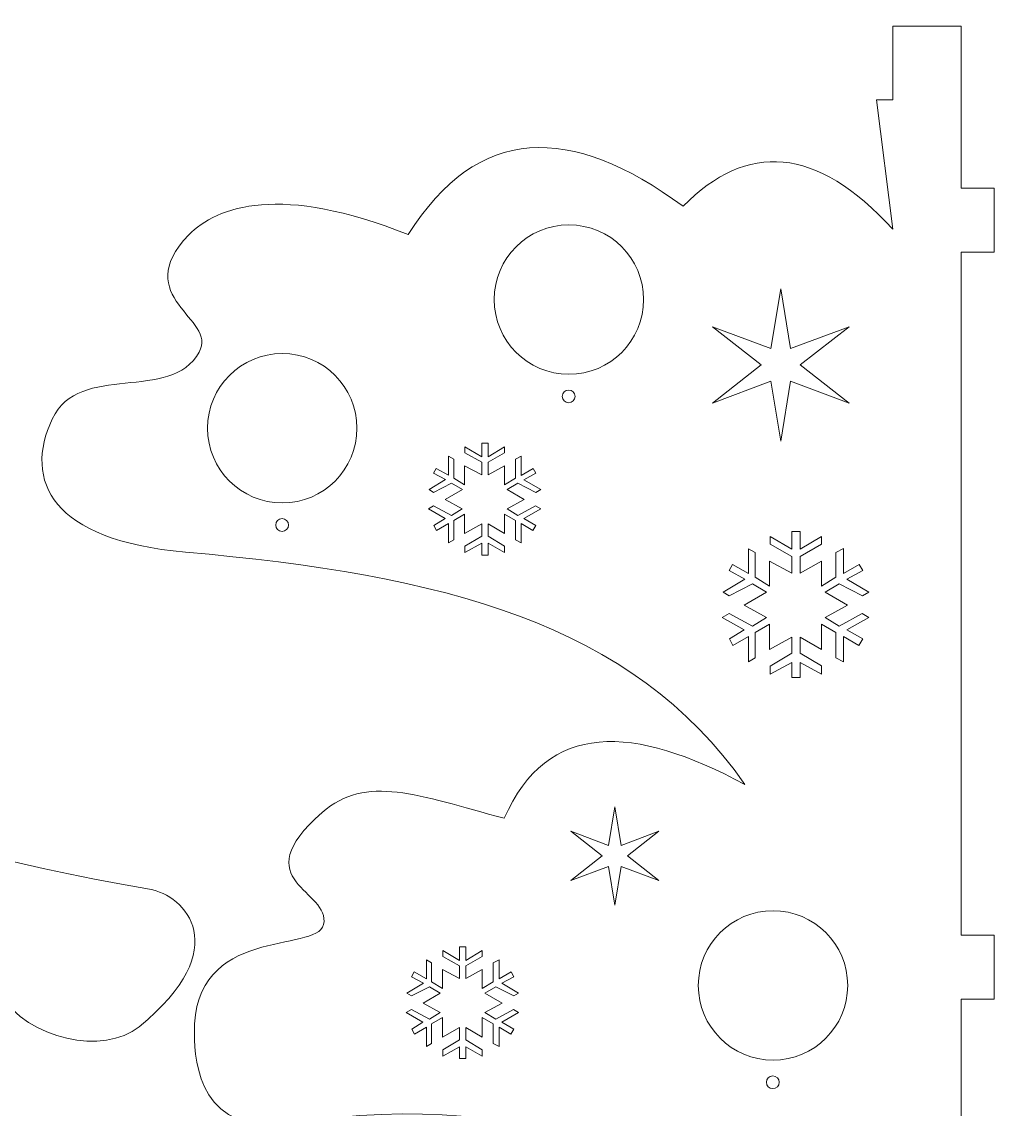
# Model space of a CAD drawing. Header units: centimetres. Extents: x -35.5 to 35.5, y -33.3 to 33.3.
# Drawn here: x 0.68 to 18.32, y 13.59 to 33.31 of the extents above; entities that cross this region are included whole.
import ezdxf

# ---------------------------------------------------------------- set-up
doc = ezdxf.new("R2010")
doc.units = ezdxf.units.CM
doc.header["$MEASUREMENT"] = 0
doc.layers.add('layer 1', color=7, linetype='Continuous')

msp = doc.modelspace()

# ---------------------------------------------------------------- linework, layer by layer
at = {"layer": 'layer 1', "lineweight": 9}
for points, knots in [([(-8.69996, 33.31105), (-9.57356, 33.23839), (-9.96072, 31.7148), (-12.21695, 30.66062), (-12.21695, 30.66062), (-13.72452, 29.95626), (-12.08477, 29.63667), (-11.72849, 29.60692), (-11.72849, 29.60692), (-11.51468, 29.13203), (-13.69064, 28.39256), (-14.57783, 27.45679), (-14.57783, 27.45679), (-15.3133, 26.68103), (-13.2985, 26.4383), (-11.37855, 27.23489), (-11.37855, 27.23489), (-12.06178, 26.28279), (-13.6937, 25.3876), (-16.85781, 24.34451), (-16.85781, 24.34451), (-17.7408, 24.05342), (-17.64141, 23.4406), (-17.26465, 23.10604), (-17.26465, 23.10604), (-16.64942, 22.55975), (-15.63923, 23.19879), (-15.51834, 23.06344), (-15.51834, 23.06344), (-15.36679, 22.89377), (-16.26437, 22.00707), (-15.51834, 21.62882), (-15.51834, 21.62882), (-14.97629, 21.35398), (-14.39222, 21.66757), (-13.86027, 22.13812), (-13.86027, 22.13812), (-13.78771, 21.6329), (-13.57903, 21.33942), (-13.26817, 21.20495), (-13.26817, 21.20495), (-12.86534, 21.03068), (-12.29083, 21.12337), (-11.61854, 21.3682), (-11.61854, 21.3682), (-12.05392, 19.90109), (-14.9346, 18.52488), (-20.39752, 17.57824), (-20.39752, 17.57824), (-21.03886, 17.4671), (-21.96695, 16.51546), (-20.2111, 15.08079), (-20.2111, 15.08079), (-19.57587, 14.56177), (-18.18689, 14.84742), (-17.69425, 15.67707), (-17.69425, 15.67707), (-17.24301, 13.62761), (-14.68004, 13.02159), (-12.64697, 14.35763), (-12.64697, 14.35763), (-13.99976, 11.91087), (-16.53834, 10.3979), (-21.15041, 11.09197), (-21.15041, 11.09197), (-22.79702, 11.33977), (-22.89712, 10.00709), (-22.9055, 9.46937), (-22.9055, 9.46937), (-22.93641, 7.48972), (-20.68618, 8.01312), (-20.56264, 7.48916), (-20.56264, 7.48916), (-20.41535, 6.86454), (-22.02846, 6.7159), (-20.58888, 5.45652), (-20.58888, 5.45652), (-19.78914, 4.75688), (-18.85519, 5.14032), (-17.28526, 5.56123), (-17.28526, 5.56123), (-16.50813, 3.77522), (-14.92701, 3.86512), (-12.92067, 4.94715), (-12.92067, 4.94715), (-14.96243, 2.01689), (-18.40334, 1.14219), (-23.06791, 0.73301), (-23.06791, 0.73301), (-25.49288, 0.5203), (-26.00866, -0.56034), (-25.48154, -1.68145), (-25.48154, -1.68145), (-24.98863, -2.72975), (-23.33723, -1.96245), (-22.81707, -2.89521), (-22.81707, -2.89521), (-22.47776, -3.50367), (-24.09401, -3.89054), (-23.00601, -5.02016), (-23.00601, -5.02016), (-22.49845, -5.54715), (-21.3276, -5.95057), (-19.02639, -5.02531), (-19.02639, -5.02531), (-17.77078, -7.03432), (-16.07257, -7.03833), (-14.04312, -5.5423), (-14.04312, -5.5423), (-12.88653, -6.70755), (-11.62595, -6.64552), (-10.24177, -5.12508), (-10.24177, -5.12508), (-10.24177, -5.12508), (-10.53621, -7.46833), (-10.53621, -7.46833), (-10.53621, -7.46833), (-10.53621, -7.46833), (-10.24177, -7.46833), (-10.24177, -7.46833), (-10.24177, -7.46833), (-10.24177, -7.46833), (-10.24177, -8.80556), (-10.24177, -8.80556), (-10.24177, -8.80556), (-10.24177, -8.80556), (-8.69996, -8.80556), (-8.69996, -8.80556), (-8.69996, -8.80556), (-8.69996, -8.80556), (-7.15815, -8.80556), (-7.15815, -8.80556), (-7.15815, -8.80556), (-7.15815, -8.80556), (-7.15815, -7.46833), (-7.15815, -7.46833), (-7.15815, -7.46833), (-7.15815, -7.46833), (-6.86371, -7.46833), (-6.86371, -7.46833), (-6.86371, -7.46833), (-6.86371, -7.46833), (-7.15815, -5.12508), (-7.15815, -5.12508), (-7.15815, -5.12508), (-5.77397, -6.64552), (-4.51339, -6.70755), (-3.35681, -5.5423), (-3.35681, -5.5423), (-1.32735, -7.03833), (0.37086, -7.03432), (1.62646, -5.02531), (1.62646, -5.02531), (3.92768, -5.95057), (5.09853, -5.54715), (5.60609, -5.02016), (5.60609, -5.02016), (6.69408, -3.89054), (5.07784, -3.50367), (5.41715, -2.89521), (5.41715, -2.89521), (5.93731, -1.96245), (7.5887, -2.72975), (8.08161, -1.68145), (8.08161, -1.68145), (8.60874, -0.56034), (8.09295, 0.5203), (5.66799, 0.73301), (5.66799, 0.73301), (1.00341, 1.14219), (-2.43749, 2.01689), (-4.47925, 4.94715), (-4.47925, 4.94715), (-2.47291, 3.86512), (-0.89179, 3.77522), (-0.11466, 5.56123), (-0.11466, 5.56123), (1.45527, 5.14032), (2.38922, 4.75688), (3.18896, 5.45652), (3.18896, 5.45652), (4.62854, 6.7159), (3.01543, 6.86454), (3.16272, 7.48916), (3.16272, 7.48916), (3.28626, 8.01312), (5.53649, 7.48972), (5.50558, 9.46937), (5.50558, 9.46937), (5.4972, 10.00709), (5.3971, 11.33977), (3.75048, 11.09197), (3.75048, 11.09197), (-0.86158, 10.3979), (-3.40016, 11.91087), (-4.75295, 14.35763), (-4.75295, 14.35763), (-2.71988, 13.02159), (-0.15691, 13.62761), (0.29433, 15.67707), (0.29433, 15.67707), (0.78697, 14.84742), (2.17595, 14.56177), (2.81117, 15.08079), (2.81117, 15.08079), (4.56703, 16.51546), (3.63894, 17.4671), (2.9976, 17.57824), (2.9976, 17.57824), (-2.46532, 18.52488), (-5.346, 19.90109), (-5.78139, 21.3682), (-5.78139, 21.3682), (-5.1091, 21.12337), (-4.53459, 21.03068), (-4.13175, 21.20495), (-4.13175, 21.20495), (-3.8209, 21.33942), (-3.61221, 21.6329), (-3.53965, 22.13812), (-3.53965, 22.13812), (-3.0077, 21.66757), (-2.42363, 21.35398), (-1.88158, 21.62882), (-1.88158, 21.62882), (-1.13555, 22.00707), (-2.03313, 22.89377), (-1.88158, 23.06344), (-1.88158, 23.06344), (-1.76069, 23.19879), (-0.7505, 22.55975), (-0.13527, 23.10604), (-0.13527, 23.10604), (0.24149, 23.4406), (0.34088, 24.05342), (-0.54211, 24.34451), (-0.54211, 24.34451), (-3.70622, 25.3876), (-5.33814, 26.28279), (-6.02137, 27.23489), (-6.02137, 27.23489), (-4.10143, 26.4383), (-2.08663, 26.68103), (-2.82209, 27.45679), (-2.82209, 27.45679), (-3.70928, 28.39256), (-5.88525, 29.13203), (-5.67143, 29.60692), (-5.67143, 29.60692), (-5.31515, 29.63667), (-3.67541, 29.95626), (-5.18297, 30.66062), (-5.18297, 30.66062), (-7.43921, 31.7148), (-7.82636, 33.23839), (-8.69996, 33.31105)], [0, 0, 0, 0, 0.01538462, 0.01538462, 0.01538462, 0.01538462, 0.03076923, 0.03076923, 0.03076923, 0.03076923, 0.04615385, 0.04615385, 0.04615385, 0.04615385, 0.06153846, 0.06153846, 0.06153846, 0.06153846, 0.07692308, 0.07692308, 0.07692308, 0.07692308, 0.09230769, 0.09230769, 0.09230769, 0.09230769, 0.10769231, 0.10769231, 0.10769231, 0.10769231, 0.12307692, 0.12307692, 0.12307692, 0.12307692, 0.13846154, 0.13846154, 0.13846154, 0.13846154, 0.15384615, 0.15384615, 0.15384615, 0.15384615, 0.16923077, 0.16923077, 0.16923077, 0.16923077, 0.18461538, 0.18461538, 0.18461538, 0.18461538, 0.2, 0.2, 0.2, 0.2, 0.21538462, 0.21538462, 0.21538462, 0.21538462, 0.23076923, 0.23076923, 0.23076923, 0.23076923, 0.24615385, 0.24615385, 0.24615385, 0.24615385, 0.26153846, 0.26153846, 0.26153846, 0.26153846, 0.27692308, 0.27692308, 0.27692308, 0.27692308, 0.29230769, 0.29230769, 0.29230769, 0.29230769, 0.30769231, 0.30769231, 0.30769231, 0.30769231, 0.32307692, 0.32307692, 0.32307692, 0.32307692, 0.33846154, 0.33846154, 0.33846154, 0.33846154, 0.35384615, 0.35384615, 0.35384615, 0.35384615, 0.36923077, 0.36923077, 0.36923077, 0.36923077, 0.38461538, 0.38461538, 0.38461538, 0.38461538, 0.4, 0.4, 0.4, 0.4, 0.41538462, 0.41538462, 0.41538462, 0.41538462, 0.43076923, 0.43076923, 0.43076923, 0.43076923, 0.44615385, 0.44615385, 0.44615385, 0.44615385, 0.46153846, 0.46153846, 0.46153846, 0.46153846, 0.47692308, 0.47692308, 0.47692308, 0.47692308, 0.49230769, 0.49230769, 0.49230769, 0.49230769, 0.50769231, 0.50769231, 0.50769231, 0.50769231, 0.52307692, 0.52307692, 0.52307692, 0.52307692, 0.53846154, 0.53846154, 0.53846154, 0.53846154, 0.55384615, 0.55384615, 0.55384615, 0.55384615, 0.56923077, 0.56923077, 0.56923077, 0.56923077, 0.58461538, 0.58461538, 0.58461538, 0.58461538, 0.6, 0.6, 0.6, 0.6, 0.61538462, 0.61538462, 0.61538462, 0.61538462, 0.63076923, 0.63076923, 0.63076923, 0.63076923, 0.64615385, 0.64615385, 0.64615385, 0.64615385, 0.66153846, 0.66153846, 0.66153846, 0.66153846, 0.67692308, 0.67692308, 0.67692308, 0.67692308, 0.69230769, 0.69230769, 0.69230769, 0.69230769, 0.70769231, 0.70769231, 0.70769231, 0.70769231, 0.72307692, 0.72307692, 0.72307692, 0.72307692, 0.73846154, 0.73846154, 0.73846154, 0.73846154, 0.75384615, 0.75384615, 0.75384615, 0.75384615, 0.76923077, 0.76923077, 0.76923077, 0.76923077, 0.78461538, 0.78461538, 0.78461538, 0.78461538, 0.8, 0.8, 0.8, 0.8, 0.81538462, 0.81538462, 0.81538462, 0.81538462, 0.83076923, 0.83076923, 0.83076923, 0.83076923, 0.84615385, 0.84615385, 0.84615385, 0.84615385, 0.86153846, 0.86153846, 0.86153846, 0.86153846, 0.87692308, 0.87692308, 0.87692308, 0.87692308, 0.89230769, 0.89230769, 0.89230769, 0.89230769, 0.90769231, 0.90769231, 0.90769231, 0.90769231, 0.92307692, 0.92307692, 0.92307692, 0.92307692, 0.93846154, 0.93846154, 0.93846154, 0.93846154, 0.95384615, 0.95384615, 0.95384615, 0.95384615, 0.96923077, 0.96923077, 0.96923077, 0.96923077, 1, 1, 1, 1]), ([(17.71786, 33.22941), (17.71786, 33.22941), (16.47606, 33.22941), (16.47606, 33.22941), (16.47606, 33.22941), (16.47606, 33.22941), (16.47606, 31.89218), (16.47606, 31.89218), (16.47606, 31.89218), (16.47606, 31.89218), (16.18161, 31.89218), (16.18161, 31.89218), (16.18161, 31.89218), (16.18161, 31.89218), (16.47606, 29.54893), (16.47606, 29.54893), (16.47606, 29.54893), (15.09188, 31.06937), (13.8313, 31.1314), (12.67471, 29.96615), (12.67471, 29.96615), (10.64526, 31.46218), (8.94705, 31.45817), (7.69144, 29.44916), (7.69144, 29.44916), (5.39023, 30.37442), (4.21937, 29.971), (3.71181, 29.44401), (3.71181, 29.44401), (2.62382, 28.31439), (4.24006, 27.92752), (3.90075, 27.31906), (3.90075, 27.31906), (3.38059, 26.38629), (1.7292, 27.1536), (1.23629, 26.1053), (1.23629, 26.1053), (0.70916, 24.98419), (1.22495, 23.90355), (3.64992, 23.69084), (3.64992, 23.69084), (8.31449, 23.28166), (11.75539, 22.40696), (13.79715, 19.4767), (13.79715, 19.4767), (11.79081, 20.55873), (10.2097, 20.64863), (9.43256, 18.86262), (9.43256, 18.86262), (7.86263, 19.28353), (6.92868, 19.66697), (6.12894, 18.96733), (6.12894, 18.96733), (4.68937, 17.70795), (6.30248, 17.55931), (6.15519, 16.93469), (6.15519, 16.93469), (6.03165, 16.41073), (3.78141, 16.93413), (3.81232, 14.95448), (3.81232, 14.95448), (3.8207, 14.41676), (3.92081, 13.08408), (5.56742, 13.33188), (5.56742, 13.33188), (10.17948, 14.02595), (12.71806, 12.51298), (14.07085, 10.06622), (14.07085, 10.06622), (12.03778, 11.40226), (9.47481, 10.79624), (9.02357, 8.74678), (9.02357, 8.74678), (8.53094, 9.57643), (7.14195, 9.86208), (6.50673, 9.34306), (6.50673, 9.34306), (4.75088, 7.90839), (5.67896, 6.95675), (6.3203, 6.84561), (6.3203, 6.84561), (11.78323, 5.89897), (14.6639, 4.52276), (15.09929, 3.05564), (15.09929, 3.05564), (14.427, 3.30048), (13.85249, 3.39317), (13.44966, 3.2189), (13.44966, 3.2189), (13.1388, 3.08443), (12.93012, 2.79095), (12.85755, 2.28573), (12.85755, 2.28573), (12.32561, 2.75628), (11.74154, 3.06987), (11.19948, 2.79503), (11.19948, 2.79503), (10.45345, 2.41678), (11.35103, 1.53008), (11.19948, 1.36041), (11.19948, 1.36041), (11.07859, 1.22506), (10.06841, 1.8641), (9.45317, 1.31781), (9.45317, 1.31781), (9.07641, 0.98325), (8.97703, 0.37043), (9.86001, 0.07934), (9.86001, 0.07934), (13.02412, -0.96375), (14.65604, -1.85894), (15.33927, -2.81104), (15.33927, -2.81104), (13.41933, -2.01445), (11.40453, -2.25718), (12.13999, -3.03294), (12.13999, -3.03294), (13.02718, -3.96871), (15.20315, -4.70818), (14.98934, -5.18307), (14.98934, -5.18307), (14.63305, -5.21282), (12.99331, -5.53241), (14.50088, -6.23677), (14.50088, -6.23677), (16.48343, -7.16309), (17.02287, -8.45183), (17.71724, -8.80014)], [0, 0, 0, 0, 0.03030303, 0.03030303, 0.03030303, 0.03030303, 0.06060606, 0.06060606, 0.06060606, 0.06060606, 0.09090909, 0.09090909, 0.09090909, 0.09090909, 0.12121212, 0.12121212, 0.12121212, 0.12121212, 0.15151515, 0.15151515, 0.15151515, 0.15151515, 0.18181818, 0.18181818, 0.18181818, 0.18181818, 0.21212121, 0.21212121, 0.21212121, 0.21212121, 0.24242424, 0.24242424, 0.24242424, 0.24242424, 0.27272727, 0.27272727, 0.27272727, 0.27272727, 0.3030303, 0.3030303, 0.3030303, 0.3030303, 0.33333333, 0.33333333, 0.33333333, 0.33333333, 0.36363636, 0.36363636, 0.36363636, 0.36363636, 0.39393939, 0.39393939, 0.39393939, 0.39393939, 0.42424242, 0.42424242, 0.42424242, 0.42424242, 0.45454545, 0.45454545, 0.45454545, 0.45454545, 0.48484848, 0.48484848, 0.48484848, 0.48484848, 0.51515152, 0.51515152, 0.51515152, 0.51515152, 0.54545455, 0.54545455, 0.54545455, 0.54545455, 0.57575758, 0.57575758, 0.57575758, 0.57575758, 0.60606061, 0.60606061, 0.60606061, 0.60606061, 0.63636364, 0.63636364, 0.63636364, 0.63636364, 0.66666667, 0.66666667, 0.66666667, 0.66666667, 0.6969697, 0.6969697, 0.6969697, 0.6969697, 0.72727273, 0.72727273, 0.72727273, 0.72727273, 0.75757576, 0.75757576, 0.75757576, 0.75757576, 0.78787879, 0.78787879, 0.78787879, 0.78787879, 0.81818182, 0.81818182, 0.81818182, 0.81818182, 0.84848485, 0.84848485, 0.84848485, 0.84848485, 0.87878788, 0.87878788, 0.87878788, 0.87878788, 0.90909091, 0.90909091, 0.90909091, 0.90909091, 0.93939394, 0.93939394, 0.93939394, 0.93939394, 1, 1, 1, 1]), ([(17.71786, 33.22941), (17.71786, 33.22941), (17.71786, 30.29237), (17.71786, 30.29237), (17.71786, 30.29237), (17.71786, 30.29237), (18.31786, 30.29237), (18.31786, 30.29237), (18.31786, 30.29237), (18.31786, 30.29237), (18.31786, 29.13108), (18.31786, 29.13108), (18.31786, 29.13108), (18.31786, 29.13108), (17.71786, 29.13108), (17.71786, 29.13108), (17.71786, 29.13108), (17.71786, 29.13108), (17.71786, 16.74399), (17.71786, 16.74399), (17.71786, 16.74399), (17.71786, 16.74399), (18.31786, 16.74399), (18.31786, 16.74399), (18.31786, 16.74399), (18.31786, 16.74399), (18.31786, 15.5827), (18.31786, 15.5827), (18.31786, 15.5827), (18.31786, 15.5827), (17.71786, 15.5827), (17.71786, 15.5827), (17.71786, 15.5827), (17.71786, 15.5827), (17.71786, 3.1956), (17.71786, 3.1956), (17.71786, 3.1956), (17.71786, 3.1956), (18.31786, 3.1956), (18.31786, 3.1956), (18.31786, 3.1956), (18.31786, 3.1956), (18.31786, 2.03431), (18.31786, 2.03431), (18.31786, 2.03431), (18.31786, 2.03431), (17.71786, 2.03431), (17.71786, 2.03431), (17.71786, 2.03431), (17.71786, 2.03431), (17.71786, -8.66112), (17.71786, -8.66112), (17.71786, -8.66112), (17.71786, -8.66112), (17.71724, -8.80014), (17.71724, -8.80014)], [0, 0, 0, 0, 0.06666667, 0.06666667, 0.06666667, 0.06666667, 0.13333333, 0.13333333, 0.13333333, 0.13333333, 0.2, 0.2, 0.2, 0.2, 0.26666667, 0.26666667, 0.26666667, 0.26666667, 0.33333333, 0.33333333, 0.33333333, 0.33333333, 0.4, 0.4, 0.4, 0.4, 0.46666667, 0.46666667, 0.46666667, 0.46666667, 0.53333333, 0.53333333, 0.53333333, 0.53333333, 0.6, 0.6, 0.6, 0.6, 0.66666667, 0.66666667, 0.66666667, 0.66666667, 0.73333333, 0.73333333, 0.73333333, 0.73333333, 0.8, 0.8, 0.8, 0.8, 0.86666667, 0.86666667, 0.86666667, 0.86666667, 1, 1, 1, 1]), ([(10.60502, 26.91704), (9.85676, 26.91704), (9.25018, 27.52362), (9.25018, 28.27188), (9.25018, 28.27188), (9.25018, 29.02014), (9.85676, 29.62672), (10.60502, 29.62672), (10.60502, 29.62672), (11.35328, 29.62672), (11.95986, 29.02014), (11.95986, 28.27188), (11.95986, 28.27188), (11.95986, 27.52362), (11.35328, 26.91704), (10.60502, 26.91704)], [0, 0, 0, 0, 0.2, 0.2, 0.2, 0.2, 0.4, 0.4, 0.4, 0.4, 0.6, 0.6, 0.6, 0.6, 1, 1, 1, 1]), ([(14.44572, 25.70346), (14.44572, 25.70346), (14.26891, 26.78971), (14.26891, 26.78971), (14.26891, 26.78971), (14.26891, 26.78971), (13.20739, 26.39462), (13.20739, 26.39462), (13.20739, 26.39462), (13.20739, 26.39462), (14.09208, 27.08576), (14.09208, 27.08576), (14.09208, 27.08576), (14.09208, 27.08576), (13.20739, 27.77688), (13.20739, 27.77688), (13.20739, 27.77688), (13.20739, 27.77688), (14.26891, 27.38179), (14.26891, 27.38179), (14.26891, 27.38179), (14.26891, 27.38179), (14.44572, 28.46804), (14.44572, 28.46804), (14.44572, 28.46804), (14.44572, 28.46804), (14.62252, 27.38179), (14.62252, 27.38179), (14.62252, 27.38179), (14.62252, 27.38179), (15.68404, 27.77688), (15.68404, 27.77688), (15.68404, 27.77688), (15.68404, 27.77688), (14.79935, 27.08576), (14.79935, 27.08576), (14.79935, 27.08576), (14.79935, 27.08576), (15.68404, 26.39462), (15.68404, 26.39462), (15.68404, 26.39462), (15.68404, 26.39462), (14.62252, 26.78971), (14.62252, 26.78971), (14.62252, 26.78971), (14.62252, 26.78971), (14.44572, 25.70346), (14.44572, 25.70346)], [0, 0, 0, 0, 0.07692308, 0.07692308, 0.07692308, 0.07692308, 0.15384615, 0.15384615, 0.15384615, 0.15384615, 0.23076923, 0.23076923, 0.23076923, 0.23076923, 0.30769231, 0.30769231, 0.30769231, 0.30769231, 0.38461538, 0.38461538, 0.38461538, 0.38461538, 0.46153846, 0.46153846, 0.46153846, 0.46153846, 0.53846154, 0.53846154, 0.53846154, 0.53846154, 0.61538462, 0.61538462, 0.61538462, 0.61538462, 0.69230769, 0.69230769, 0.69230769, 0.69230769, 0.76923077, 0.76923077, 0.76923077, 0.76923077, 0.84615385, 0.84615385, 0.84615385, 0.84615385, 1, 1, 1, 1]), ([(5.40724, 24.58401), (4.65898, 24.58401), (4.0524, 25.19059), (4.0524, 25.93885), (4.0524, 25.93885), (4.0524, 26.68711), (4.65898, 27.29369), (5.40724, 27.29369), (5.40724, 27.29369), (6.1555, 27.29369), (6.76208, 26.68711), (6.76208, 25.93885), (6.76208, 25.93885), (6.76208, 25.19059), (6.1555, 24.58401), (5.40724, 24.58401)], [0, 0, 0, 0, 0.2, 0.2, 0.2, 0.2, 0.4, 0.4, 0.4, 0.4, 0.6, 0.6, 0.6, 0.6, 1, 1, 1, 1]), ([(10.60173, 26.39899), (10.53761, 26.39899), (10.4856, 26.451), (10.4856, 26.51512), (10.4856, 26.51512), (10.4856, 26.57924), (10.53761, 26.63125), (10.60173, 26.63125), (10.60173, 26.63125), (10.66585, 26.63125), (10.71786, 26.57924), (10.71786, 26.51512), (10.71786, 26.51512), (10.71786, 26.451), (10.66585, 26.39899), (10.60173, 26.39899)], [0, 0, 0, 0, 0.2, 0.2, 0.2, 0.2, 0.4, 0.4, 0.4, 0.4, 0.6, 0.6, 0.6, 0.6, 1, 1, 1, 1]), ([(9.13827, 23.63864), (9.13827, 23.63864), (9.13827, 23.851), (9.13827, 23.851), (9.13827, 23.851), (9.13827, 23.851), (9.43651, 23.68533), (9.43651, 23.68533), (9.43651, 23.68533), (9.43651, 23.68533), (9.43651, 23.80055), (9.43651, 23.80055), (9.43651, 23.80055), (9.43651, 23.80055), (9.13827, 23.9795), (9.13827, 23.9795), (9.13827, 23.9795), (9.13827, 23.9795), (9.13827, 24.20293), (9.13827, 24.20293), (9.13827, 24.20293), (9.13827, 24.20293), (9.43651, 24.03062), (9.43651, 24.03062), (9.43651, 24.03062), (9.43651, 24.03062), (9.43651, 24.38204), (9.43651, 24.38204), (9.43651, 24.38204), (9.43651, 24.38204), (9.6343, 24.26667), (9.6343, 24.26667), (9.6343, 24.26667), (9.6343, 24.26667), (9.6343, 23.91577), (9.6343, 23.91577), (9.6343, 23.91577), (9.6343, 23.91577), (9.74141, 23.85735), (9.74141, 23.85735), (9.74141, 23.85735), (9.74141, 23.85735), (9.74141, 24.21021), (9.74141, 24.21021), (9.74141, 24.21021), (9.74141, 24.21021), (9.95268, 24.08344), (9.95268, 24.08344), (9.95268, 24.08344), (9.95268, 24.08344), (10.00605, 24.17562), (10.00605, 24.17562), (10.00605, 24.17562), (10.00605, 24.17562), (9.78809, 24.30219), (9.78809, 24.30219), (9.78809, 24.30219), (9.78809, 24.30219), (10.09345, 24.47477), (10.09345, 24.47477), (10.09345, 24.47477), (10.09345, 24.47477), (9.99904, 24.53142), (9.99904, 24.53142), (9.99904, 24.53142), (9.99904, 24.53142), (9.68069, 24.35235), (9.68069, 24.35235), (9.68069, 24.35235), (9.68069, 24.35235), (9.48401, 24.4753), (9.48401, 24.4753), (9.48401, 24.4753), (9.48401, 24.4753), (9.79425, 24.64691), (9.79425, 24.64691), (9.79425, 24.64691), (9.79425, 24.64691), (9.48352, 24.82544), (9.48352, 24.82544), (9.48352, 24.82544), (9.48352, 24.82544), (9.68059, 24.94037), (9.68059, 24.94037), (9.68059, 24.94037), (9.68059, 24.94037), (10.00541, 24.77466), (10.00541, 24.77466), (10.00541, 24.77466), (10.00541, 24.77466), (10.09349, 24.82568), (10.09349, 24.82568), (10.09349, 24.82568), (10.09349, 24.82568), (9.78782, 25.00508), (9.78782, 25.00508), (9.78782, 25.00508), (9.78782, 25.00508), (10.00612, 25.12477), (10.00612, 25.12477), (10.00612, 25.12477), (10.00612, 25.12477), (9.95888, 25.20981), (9.95888, 25.20981), (9.95888, 25.20981), (9.95888, 25.20981), (9.74141, 25.08354), (9.74141, 25.08354), (9.74141, 25.08354), (9.74141, 25.08354), (9.74141, 25.4305), (9.74141, 25.4305), (9.74141, 25.4305), (9.74141, 25.4305), (9.6343, 25.37694), (9.6343, 25.37694), (9.6343, 25.37694), (9.6343, 25.37694), (9.6343, 25.03355), (9.6343, 25.03355), (9.6343, 25.03355), (9.6343, 25.03355), (9.43651, 24.90993), (9.43651, 24.90993), (9.43651, 24.90993), (9.43651, 24.90993), (9.43651, 25.25659), (9.43651, 25.25659), (9.43651, 25.25659), (9.43651, 25.25659), (9.13827, 25.0909), (9.13827, 25.0909), (9.13827, 25.0909), (9.13827, 25.0909), (9.13827, 25.32054), (9.13827, 25.32054), (9.13827, 25.32054), (9.13827, 25.32054), (9.43651, 25.49286), (9.43651, 25.49286), (9.43651, 25.49286), (9.43651, 25.49286), (9.43651, 25.59995), (9.43651, 25.59995), (9.43651, 25.59995), (9.43651, 25.59995), (9.13827, 25.42101), (9.13827, 25.42101), (9.13827, 25.42101), (9.13827, 25.42101), (9.13827, 25.6678), (9.13827, 25.6678), (9.13827, 25.6678), (9.13827, 25.6678), (9.02454, 25.6678), (9.02454, 25.6678), (9.02454, 25.6678), (9.02454, 25.6678), (9.02454, 25.4214), (9.02454, 25.4214), (9.02454, 25.4214), (9.02454, 25.4214), (8.71966, 25.60033), (8.71966, 25.60033), (8.71966, 25.60033), (8.71966, 25.60033), (8.71966, 25.49297), (8.71966, 25.49297), (8.71966, 25.49297), (8.71966, 25.49297), (9.02454, 25.32066), (9.02454, 25.32066), (9.02454, 25.32066), (9.02454, 25.32066), (9.02454, 25.09157), (9.02454, 25.09157), (9.02454, 25.09157), (9.02454, 25.09157), (8.71305, 25.25727), (8.71305, 25.25727), (8.71305, 25.25727), (8.71305, 25.25727), (8.71305, 24.90993), (8.71305, 24.90993), (8.71305, 24.90993), (8.71305, 24.90993), (8.51526, 25.03355), (8.51526, 25.03355), (8.51526, 25.03355), (8.51526, 25.03355), (8.51526, 25.37746), (8.51526, 25.37746), (8.51526, 25.37746), (8.51526, 25.37746), (8.42141, 25.42908), (8.42141, 25.42908), (8.42141, 25.42908), (8.42141, 25.42908), (8.42141, 25.08406), (8.42141, 25.08406), (8.42141, 25.08406), (8.42141, 25.08406), (8.19743, 25.21006), (8.19743, 25.21006), (8.19743, 25.21006), (8.19743, 25.21006), (8.15005, 25.12477), (8.15005, 25.12477), (8.15005, 25.12477), (8.15005, 25.12477), (8.36805, 25.00525), (8.36805, 25.00525), (8.36805, 25.00525), (8.36805, 25.00525), (8.06826, 24.8254), (8.06826, 24.8254), (8.06826, 24.8254), (8.06826, 24.8254), (8.15106, 24.77479), (8.15106, 24.77479), (8.15106, 24.77479), (8.15106, 24.77479), (8.47558, 24.94037), (8.47558, 24.94037), (8.47558, 24.94037), (8.47558, 24.94037), (8.67267, 24.82544), (8.67267, 24.82544), (8.67267, 24.82544), (8.67267, 24.82544), (8.36193, 24.64691), (8.36193, 24.64691), (8.36193, 24.64691), (8.36193, 24.64691), (8.67219, 24.4753), (8.67219, 24.4753), (8.67219, 24.4753), (8.67219, 24.4753), (8.47558, 24.35241), (8.47558, 24.35241), (8.47558, 24.35241), (8.47558, 24.35241), (8.15061, 24.53148), (8.15061, 24.53148), (8.15061, 24.53148), (8.15061, 24.53148), (8.0561, 24.47477), (8.0561, 24.47477), (8.0561, 24.47477), (8.0561, 24.47477), (8.36048, 24.30273), (8.36048, 24.30273), (8.36048, 24.30273), (8.36048, 24.30273), (8.15584, 24.17572), (8.15584, 24.17572), (8.15584, 24.17572), (8.15584, 24.17572), (8.20432, 24.08359), (8.20432, 24.08359), (8.20432, 24.08359), (8.20432, 24.08359), (8.42141, 24.20965), (8.42141, 24.20965), (8.42141, 24.20965), (8.42141, 24.20965), (8.42141, 23.85894), (8.42141, 23.85894), (8.42141, 23.85894), (8.42141, 23.85894), (8.51526, 23.91522), (8.51526, 23.91522), (8.51526, 23.91522), (8.51526, 23.91522), (8.51526, 24.26667), (8.51526, 24.26667), (8.51526, 24.26667), (8.51526, 24.26667), (8.71305, 24.38204), (8.71305, 24.38204), (8.71305, 24.38204), (8.71305, 24.38204), (8.71305, 24.0299), (8.71305, 24.0299), (8.71305, 24.0299), (8.71305, 24.0299), (9.02454, 24.20222), (9.02454, 24.20222), (9.02454, 24.20222), (9.02454, 24.20222), (9.02454, 23.97937), (9.02454, 23.97937), (9.02454, 23.97937), (9.02454, 23.97937), (8.71966, 23.80041), (8.71966, 23.80041), (8.71966, 23.80041), (8.71966, 23.80041), (8.71966, 23.685), (8.71966, 23.685), (8.71966, 23.685), (8.71966, 23.685), (9.02454, 23.85068), (9.02454, 23.85068), (9.02454, 23.85068), (9.02454, 23.85068), (9.02454, 23.63864), (9.02454, 23.63864), (9.02454, 23.63864), (9.02454, 23.63864), (9.13827, 23.63864), (9.13827, 23.63864)], [0, 0, 0, 0, 0.01265823, 0.01265823, 0.01265823, 0.01265823, 0.02531646, 0.02531646, 0.02531646, 0.02531646, 0.03797468, 0.03797468, 0.03797468, 0.03797468, 0.05063291, 0.05063291, 0.05063291, 0.05063291, 0.06329114, 0.06329114, 0.06329114, 0.06329114, 0.07594937, 0.07594937, 0.07594937, 0.07594937, 0.08860759, 0.08860759, 0.08860759, 0.08860759, 0.10126582, 0.10126582, 0.10126582, 0.10126582, 0.11392405, 0.11392405, 0.11392405, 0.11392405, 0.12658228, 0.12658228, 0.12658228, 0.12658228, 0.13924051, 0.13924051, 0.13924051, 0.13924051, 0.15189873, 0.15189873, 0.15189873, 0.15189873, 0.16455696, 0.16455696, 0.16455696, 0.16455696, 0.17721519, 0.17721519, 0.17721519, 0.17721519, 0.18987342, 0.18987342, 0.18987342, 0.18987342, 0.20253165, 0.20253165, 0.20253165, 0.20253165, 0.21518987, 0.21518987, 0.21518987, 0.21518987, 0.2278481, 0.2278481, 0.2278481, 0.2278481, 0.24050633, 0.24050633, 0.24050633, 0.24050633, 0.25316456, 0.25316456, 0.25316456, 0.25316456, 0.26582278, 0.26582278, 0.26582278, 0.26582278, 0.27848101, 0.27848101, 0.27848101, 0.27848101, 0.29113924, 0.29113924, 0.29113924, 0.29113924, 0.30379747, 0.30379747, 0.30379747, 0.30379747, 0.3164557, 0.3164557, 0.3164557, 0.3164557, 0.32911392, 0.32911392, 0.32911392, 0.32911392, 0.34177215, 0.34177215, 0.34177215, 0.34177215, 0.35443038, 0.35443038, 0.35443038, 0.35443038, 0.36708861, 0.36708861, 0.36708861, 0.36708861, 0.37974684, 0.37974684, 0.37974684, 0.37974684, 0.39240506, 0.39240506, 0.39240506, 0.39240506, 0.40506329, 0.40506329, 0.40506329, 0.40506329, 0.41772152, 0.41772152, 0.41772152, 0.41772152, 0.43037975, 0.43037975, 0.43037975, 0.43037975, 0.44303797, 0.44303797, 0.44303797, 0.44303797, 0.4556962, 0.4556962, 0.4556962, 0.4556962, 0.46835443, 0.46835443, 0.46835443, 0.46835443, 0.48101266, 0.48101266, 0.48101266, 0.48101266, 0.49367089, 0.49367089, 0.49367089, 0.49367089, 0.50632911, 0.50632911, 0.50632911, 0.50632911, 0.51898734, 0.51898734, 0.51898734, 0.51898734, 0.53164557, 0.53164557, 0.53164557, 0.53164557, 0.5443038, 0.5443038, 0.5443038, 0.5443038, 0.55696203, 0.55696203, 0.55696203, 0.55696203, 0.56962025, 0.56962025, 0.56962025, 0.56962025, 0.58227848, 0.58227848, 0.58227848, 0.58227848, 0.59493671, 0.59493671, 0.59493671, 0.59493671, 0.60759494, 0.60759494, 0.60759494, 0.60759494, 0.62025316, 0.62025316, 0.62025316, 0.62025316, 0.63291139, 0.63291139, 0.63291139, 0.63291139, 0.64556962, 0.64556962, 0.64556962, 0.64556962, 0.65822785, 0.65822785, 0.65822785, 0.65822785, 0.67088608, 0.67088608, 0.67088608, 0.67088608, 0.6835443, 0.6835443, 0.6835443, 0.6835443, 0.69620253, 0.69620253, 0.69620253, 0.69620253, 0.70886076, 0.70886076, 0.70886076, 0.70886076, 0.72151899, 0.72151899, 0.72151899, 0.72151899, 0.73417722, 0.73417722, 0.73417722, 0.73417722, 0.74683544, 0.74683544, 0.74683544, 0.74683544, 0.75949367, 0.75949367, 0.75949367, 0.75949367, 0.7721519, 0.7721519, 0.7721519, 0.7721519, 0.78481013, 0.78481013, 0.78481013, 0.78481013, 0.79746835, 0.79746835, 0.79746835, 0.79746835, 0.81012658, 0.81012658, 0.81012658, 0.81012658, 0.82278481, 0.82278481, 0.82278481, 0.82278481, 0.83544304, 0.83544304, 0.83544304, 0.83544304, 0.84810127, 0.84810127, 0.84810127, 0.84810127, 0.86075949, 0.86075949, 0.86075949, 0.86075949, 0.87341772, 0.87341772, 0.87341772, 0.87341772, 0.88607595, 0.88607595, 0.88607595, 0.88607595, 0.89873418, 0.89873418, 0.89873418, 0.89873418, 0.91139241, 0.91139241, 0.91139241, 0.91139241, 0.92405063, 0.92405063, 0.92405063, 0.92405063, 0.93670886, 0.93670886, 0.93670886, 0.93670886, 0.94936709, 0.94936709, 0.94936709, 0.94936709, 0.96202532, 0.96202532, 0.96202532, 0.96202532, 0.97468354, 0.97468354, 0.97468354, 0.97468354, 1, 1, 1, 1]), ([(5.40395, 24.06596), (5.33983, 24.06596), (5.28782, 24.11797), (5.28782, 24.18209), (5.28782, 24.18209), (5.28782, 24.24621), (5.33983, 24.29822), (5.40395, 24.29822), (5.40395, 24.29822), (5.46807, 24.29822), (5.52008, 24.24621), (5.52008, 24.18209), (5.52008, 24.18209), (5.52008, 24.11797), (5.46807, 24.06596), (5.40395, 24.06596)], [0, 0, 0, 0, 0.2, 0.2, 0.2, 0.2, 0.4, 0.4, 0.4, 0.4, 0.6, 0.6, 0.6, 0.6, 1, 1, 1, 1]), ([(14.79869, 21.414), (14.79869, 21.414), (14.79869, 21.69131), (14.79869, 21.69131), (14.79869, 21.69131), (14.79869, 21.69131), (15.18817, 21.47497), (15.18817, 21.47497), (15.18817, 21.47497), (15.18817, 21.47497), (15.18817, 21.62543), (15.18817, 21.62543), (15.18817, 21.62543), (15.18817, 21.62543), (14.79869, 21.85912), (14.79869, 21.85912), (14.79869, 21.85912), (14.79869, 21.85912), (14.79869, 22.15091), (14.79869, 22.15091), (14.79869, 22.15091), (14.79869, 22.15091), (15.18817, 21.92588), (15.18817, 21.92588), (15.18817, 21.92588), (15.18817, 21.92588), (15.18817, 22.38482), (15.18817, 22.38482), (15.18817, 22.38482), (15.18817, 22.38482), (15.44646, 22.23414), (15.44646, 22.23414), (15.44646, 22.23414), (15.44646, 22.23414), (15.44646, 21.7759), (15.44646, 21.7759), (15.44646, 21.7759), (15.44646, 21.7759), (15.58634, 21.69962), (15.58634, 21.69962), (15.58634, 21.69962), (15.58634, 21.69962), (15.58634, 22.16042), (15.58634, 22.16042), (15.58634, 22.16042), (15.58634, 22.16042), (15.86224, 21.99486), (15.86224, 21.99486), (15.86224, 21.99486), (15.86224, 21.99486), (15.93194, 22.11524), (15.93194, 22.11524), (15.93194, 22.11524), (15.93194, 22.11524), (15.6473, 22.28053), (15.6473, 22.28053), (15.6473, 22.28053), (15.6473, 22.28053), (16.04607, 22.5059), (16.04607, 22.5059), (16.04607, 22.5059), (16.04607, 22.5059), (15.92278, 22.5799), (15.92278, 22.5799), (15.92278, 22.5799), (15.92278, 22.5799), (15.50704, 22.34605), (15.50704, 22.34605), (15.50704, 22.34605), (15.50704, 22.34605), (15.2502, 22.5066), (15.2502, 22.5066), (15.2502, 22.5066), (15.2502, 22.5066), (15.65534, 22.73071), (15.65534, 22.73071), (15.65534, 22.73071), (15.65534, 22.73071), (15.24956, 22.96386), (15.24956, 22.96386), (15.24956, 22.96386), (15.24956, 22.96386), (15.50692, 23.11395), (15.50692, 23.11395), (15.50692, 23.11395), (15.50692, 23.11395), (15.9311, 22.89753), (15.9311, 22.89753), (15.9311, 22.89753), (15.9311, 22.89753), (16.04613, 22.96417), (16.04613, 22.96417), (16.04613, 22.96417), (16.04613, 22.96417), (15.64695, 23.19844), (15.64695, 23.19844), (15.64695, 23.19844), (15.64695, 23.19844), (15.93203, 23.35475), (15.93203, 23.35475), (15.93203, 23.35475), (15.93203, 23.35475), (15.87033, 23.4658), (15.87033, 23.4658), (15.87033, 23.4658), (15.87033, 23.4658), (15.58634, 23.3009), (15.58634, 23.3009), (15.58634, 23.3009), (15.58634, 23.3009), (15.58634, 23.754), (15.58634, 23.754), (15.58634, 23.754), (15.58634, 23.754), (15.44646, 23.68407), (15.44646, 23.68407), (15.44646, 23.68407), (15.44646, 23.68407), (15.44646, 23.23562), (15.44646, 23.23562), (15.44646, 23.23562), (15.44646, 23.23562), (15.18817, 23.07418), (15.18817, 23.07418), (15.18817, 23.07418), (15.18817, 23.07418), (15.18817, 23.52691), (15.18817, 23.52691), (15.18817, 23.52691), (15.18817, 23.52691), (14.79869, 23.31052), (14.79869, 23.31052), (14.79869, 23.31052), (14.79869, 23.31052), (14.79869, 23.6104), (14.79869, 23.6104), (14.79869, 23.6104), (14.79869, 23.6104), (15.18817, 23.83544), (15.18817, 23.83544), (15.18817, 23.83544), (15.18817, 23.83544), (15.18817, 23.97528), (15.18817, 23.97528), (15.18817, 23.97528), (15.18817, 23.97528), (14.79869, 23.74161), (14.79869, 23.74161), (14.79869, 23.74161), (14.79869, 23.74161), (14.79869, 24.06391), (14.79869, 24.06391), (14.79869, 24.06391), (14.79869, 24.06391), (14.65018, 24.06391), (14.65018, 24.06391), (14.65018, 24.06391), (14.65018, 24.06391), (14.65018, 23.74211), (14.65018, 23.74211), (14.65018, 23.74211), (14.65018, 23.74211), (14.25203, 23.9758), (14.25203, 23.9758), (14.25203, 23.9758), (14.25203, 23.9758), (14.25203, 23.8356), (14.25203, 23.8356), (14.25203, 23.8356), (14.25203, 23.8356), (14.65018, 23.61056), (14.65018, 23.61056), (14.65018, 23.61056), (14.65018, 23.61056), (14.65018, 23.31139), (14.65018, 23.31139), (14.65018, 23.31139), (14.65018, 23.31139), (14.24338, 23.52778), (14.24338, 23.52778), (14.24338, 23.52778), (14.24338, 23.52778), (14.24338, 23.07418), (14.24338, 23.07418), (14.24338, 23.07418), (14.24338, 23.07418), (13.98509, 23.23562), (13.98509, 23.23562), (13.98509, 23.23562), (13.98509, 23.23562), (13.98509, 23.68475), (13.98509, 23.68475), (13.98509, 23.68475), (13.98509, 23.68475), (13.86254, 23.75216), (13.86254, 23.75216), (13.86254, 23.75216), (13.86254, 23.75216), (13.86254, 23.3016), (13.86254, 23.3016), (13.86254, 23.3016), (13.86254, 23.3016), (13.57004, 23.46613), (13.57004, 23.46613), (13.57004, 23.46613), (13.57004, 23.46613), (13.50817, 23.35475), (13.50817, 23.35475), (13.50817, 23.35475), (13.50817, 23.35475), (13.79284, 23.19867), (13.79284, 23.19867), (13.79284, 23.19867), (13.79284, 23.19867), (13.40135, 22.9638), (13.40135, 22.9638), (13.40135, 22.9638), (13.40135, 22.9638), (13.50948, 22.8977), (13.50948, 22.8977), (13.50948, 22.8977), (13.50948, 22.8977), (13.93328, 23.11395), (13.93328, 23.11395), (13.93328, 23.11395), (13.93328, 23.11395), (14.19066, 22.96386), (14.19066, 22.96386), (14.19066, 22.96386), (14.19066, 22.96386), (13.78486, 22.73071), (13.78486, 22.73071), (13.78486, 22.73071), (13.78486, 22.73071), (14.19004, 22.5066), (14.19004, 22.5066), (14.19004, 22.5066), (14.19004, 22.5066), (13.93328, 22.34611), (13.93328, 22.34611), (13.93328, 22.34611), (13.93328, 22.34611), (13.5089, 22.57997), (13.5089, 22.57997), (13.5089, 22.57997), (13.5089, 22.57997), (13.38548, 22.5059), (13.38548, 22.5059), (13.38548, 22.5059), (13.38548, 22.5059), (13.78297, 22.28123), (13.78297, 22.28123), (13.78297, 22.28123), (13.78297, 22.28123), (13.51572, 22.11538), (13.51572, 22.11538), (13.51572, 22.11538), (13.51572, 22.11538), (13.57904, 21.99507), (13.57904, 21.99507), (13.57904, 21.99507), (13.57904, 21.99507), (13.86254, 22.15968), (13.86254, 22.15968), (13.86254, 22.15968), (13.86254, 22.15968), (13.86254, 21.70169), (13.86254, 21.70169), (13.86254, 21.70169), (13.86254, 21.70169), (13.98509, 21.7752), (13.98509, 21.7752), (13.98509, 21.7752), (13.98509, 21.7752), (13.98509, 22.23414), (13.98509, 22.23414), (13.98509, 22.23414), (13.98509, 22.23414), (14.24338, 22.38482), (14.24338, 22.38482), (14.24338, 22.38482), (14.24338, 22.38482), (14.24338, 21.92495), (14.24338, 21.92495), (14.24338, 21.92495), (14.24338, 21.92495), (14.65018, 22.14999), (14.65018, 22.14999), (14.65018, 22.14999), (14.65018, 22.14999), (14.65018, 21.85895), (14.65018, 21.85895), (14.65018, 21.85895), (14.65018, 21.85895), (14.25203, 21.62526), (14.25203, 21.62526), (14.25203, 21.62526), (14.25203, 21.62526), (14.25203, 21.47454), (14.25203, 21.47454), (14.25203, 21.47454), (14.25203, 21.47454), (14.65018, 21.69089), (14.65018, 21.69089), (14.65018, 21.69089), (14.65018, 21.69089), (14.65018, 21.414), (14.65018, 21.414), (14.65018, 21.414), (14.65018, 21.414), (14.79869, 21.414), (14.79869, 21.414)], [0, 0, 0, 0, 0.01265823, 0.01265823, 0.01265823, 0.01265823, 0.02531646, 0.02531646, 0.02531646, 0.02531646, 0.03797468, 0.03797468, 0.03797468, 0.03797468, 0.05063291, 0.05063291, 0.05063291, 0.05063291, 0.06329114, 0.06329114, 0.06329114, 0.06329114, 0.07594937, 0.07594937, 0.07594937, 0.07594937, 0.08860759, 0.08860759, 0.08860759, 0.08860759, 0.10126582, 0.10126582, 0.10126582, 0.10126582, 0.11392405, 0.11392405, 0.11392405, 0.11392405, 0.12658228, 0.12658228, 0.12658228, 0.12658228, 0.13924051, 0.13924051, 0.13924051, 0.13924051, 0.15189873, 0.15189873, 0.15189873, 0.15189873, 0.16455696, 0.16455696, 0.16455696, 0.16455696, 0.17721519, 0.17721519, 0.17721519, 0.17721519, 0.18987342, 0.18987342, 0.18987342, 0.18987342, 0.20253165, 0.20253165, 0.20253165, 0.20253165, 0.21518987, 0.21518987, 0.21518987, 0.21518987, 0.2278481, 0.2278481, 0.2278481, 0.2278481, 0.24050633, 0.24050633, 0.24050633, 0.24050633, 0.25316456, 0.25316456, 0.25316456, 0.25316456, 0.26582278, 0.26582278, 0.26582278, 0.26582278, 0.27848101, 0.27848101, 0.27848101, 0.27848101, 0.29113924, 0.29113924, 0.29113924, 0.29113924, 0.30379747, 0.30379747, 0.30379747, 0.30379747, 0.3164557, 0.3164557, 0.3164557, 0.3164557, 0.32911392, 0.32911392, 0.32911392, 0.32911392, 0.34177215, 0.34177215, 0.34177215, 0.34177215, 0.35443038, 0.35443038, 0.35443038, 0.35443038, 0.36708861, 0.36708861, 0.36708861, 0.36708861, 0.37974684, 0.37974684, 0.37974684, 0.37974684, 0.39240506, 0.39240506, 0.39240506, 0.39240506, 0.40506329, 0.40506329, 0.40506329, 0.40506329, 0.41772152, 0.41772152, 0.41772152, 0.41772152, 0.43037975, 0.43037975, 0.43037975, 0.43037975, 0.44303797, 0.44303797, 0.44303797, 0.44303797, 0.4556962, 0.4556962, 0.4556962, 0.4556962, 0.46835443, 0.46835443, 0.46835443, 0.46835443, 0.48101266, 0.48101266, 0.48101266, 0.48101266, 0.49367089, 0.49367089, 0.49367089, 0.49367089, 0.50632911, 0.50632911, 0.50632911, 0.50632911, 0.51898734, 0.51898734, 0.51898734, 0.51898734, 0.53164557, 0.53164557, 0.53164557, 0.53164557, 0.5443038, 0.5443038, 0.5443038, 0.5443038, 0.55696203, 0.55696203, 0.55696203, 0.55696203, 0.56962025, 0.56962025, 0.56962025, 0.56962025, 0.58227848, 0.58227848, 0.58227848, 0.58227848, 0.59493671, 0.59493671, 0.59493671, 0.59493671, 0.60759494, 0.60759494, 0.60759494, 0.60759494, 0.62025316, 0.62025316, 0.62025316, 0.62025316, 0.63291139, 0.63291139, 0.63291139, 0.63291139, 0.64556962, 0.64556962, 0.64556962, 0.64556962, 0.65822785, 0.65822785, 0.65822785, 0.65822785, 0.67088608, 0.67088608, 0.67088608, 0.67088608, 0.6835443, 0.6835443, 0.6835443, 0.6835443, 0.69620253, 0.69620253, 0.69620253, 0.69620253, 0.70886076, 0.70886076, 0.70886076, 0.70886076, 0.72151899, 0.72151899, 0.72151899, 0.72151899, 0.73417722, 0.73417722, 0.73417722, 0.73417722, 0.74683544, 0.74683544, 0.74683544, 0.74683544, 0.75949367, 0.75949367, 0.75949367, 0.75949367, 0.7721519, 0.7721519, 0.7721519, 0.7721519, 0.78481013, 0.78481013, 0.78481013, 0.78481013, 0.79746835, 0.79746835, 0.79746835, 0.79746835, 0.81012658, 0.81012658, 0.81012658, 0.81012658, 0.82278481, 0.82278481, 0.82278481, 0.82278481, 0.83544304, 0.83544304, 0.83544304, 0.83544304, 0.84810127, 0.84810127, 0.84810127, 0.84810127, 0.86075949, 0.86075949, 0.86075949, 0.86075949, 0.87341772, 0.87341772, 0.87341772, 0.87341772, 0.88607595, 0.88607595, 0.88607595, 0.88607595, 0.89873418, 0.89873418, 0.89873418, 0.89873418, 0.91139241, 0.91139241, 0.91139241, 0.91139241, 0.92405063, 0.92405063, 0.92405063, 0.92405063, 0.93670886, 0.93670886, 0.93670886, 0.93670886, 0.94936709, 0.94936709, 0.94936709, 0.94936709, 0.96202532, 0.96202532, 0.96202532, 0.96202532, 0.97468354, 0.97468354, 0.97468354, 0.97468354, 1, 1, 1, 1]), ([(11.4385, 17.29026), (11.4385, 17.29026), (11.32452, 17.9905), (11.32452, 17.9905), (11.32452, 17.9905), (11.32452, 17.9905), (10.64023, 17.73581), (10.64023, 17.73581), (10.64023, 17.73581), (10.64023, 17.73581), (11.21054, 18.18133), (11.21054, 18.18133), (11.21054, 18.18133), (11.21054, 18.18133), (10.64023, 18.62686), (10.64023, 18.62686), (10.64023, 18.62686), (10.64023, 18.62686), (11.32452, 18.37217), (11.32452, 18.37217), (11.32452, 18.37217), (11.32452, 18.37217), (11.4385, 19.07241), (11.4385, 19.07241), (11.4385, 19.07241), (11.4385, 19.07241), (11.55248, 18.37217), (11.55248, 18.37217), (11.55248, 18.37217), (11.55248, 18.37217), (12.23677, 18.62686), (12.23677, 18.62686), (12.23677, 18.62686), (12.23677, 18.62686), (11.66646, 18.18133), (11.66646, 18.18133), (11.66646, 18.18133), (11.66646, 18.18133), (12.23677, 17.73581), (12.23677, 17.73581), (12.23677, 17.73581), (12.23677, 17.73581), (11.55248, 17.9905), (11.55248, 17.9905), (11.55248, 17.9905), (11.55248, 17.9905), (11.4385, 17.29026), (11.4385, 17.29026)], [0, 0, 0, 0, 0.07692308, 0.07692308, 0.07692308, 0.07692308, 0.15384615, 0.15384615, 0.15384615, 0.15384615, 0.23076923, 0.23076923, 0.23076923, 0.23076923, 0.30769231, 0.30769231, 0.30769231, 0.30769231, 0.38461538, 0.38461538, 0.38461538, 0.38461538, 0.46153846, 0.46153846, 0.46153846, 0.46153846, 0.53846154, 0.53846154, 0.53846154, 0.53846154, 0.61538462, 0.61538462, 0.61538462, 0.61538462, 0.69230769, 0.69230769, 0.69230769, 0.69230769, 0.76923077, 0.76923077, 0.76923077, 0.76923077, 0.84615385, 0.84615385, 0.84615385, 0.84615385, 1, 1, 1, 1]), ([(14.30592, 14.47713), (13.55766, 14.47713), (12.95108, 15.08371), (12.95108, 15.83197), (12.95108, 15.83197), (12.95108, 16.58022), (13.55766, 17.18681), (14.30592, 17.18681), (14.30592, 17.18681), (15.05417, 17.18681), (15.66075, 16.58022), (15.66075, 15.83197), (15.66075, 15.83197), (15.66075, 15.08371), (15.05417, 14.47713), (14.30592, 14.47713)], [0, 0, 0, 0, 0.2, 0.2, 0.2, 0.2, 0.4, 0.4, 0.4, 0.4, 0.6, 0.6, 0.6, 0.6, 1, 1, 1, 1]), ([(8.73664, 14.50384), (8.73664, 14.50384), (8.73664, 14.7162), (8.73664, 14.7162), (8.73664, 14.7162), (8.73664, 14.7162), (9.03488, 14.55052), (9.03488, 14.55052), (9.03488, 14.55052), (9.03488, 14.55052), (9.03488, 14.66574), (9.03488, 14.66574), (9.03488, 14.66574), (9.03488, 14.66574), (8.73664, 14.8447), (8.73664, 14.8447), (8.73664, 14.8447), (8.73664, 14.8447), (8.73664, 15.06813), (8.73664, 15.06813), (8.73664, 15.06813), (8.73664, 15.06813), (9.03488, 14.89581), (9.03488, 14.89581), (9.03488, 14.89581), (9.03488, 14.89581), (9.03488, 15.24724), (9.03488, 15.24724), (9.03488, 15.24724), (9.03488, 15.24724), (9.23266, 15.13186), (9.23266, 15.13186), (9.23266, 15.13186), (9.23266, 15.13186), (9.23266, 14.78096), (9.23266, 14.78096), (9.23266, 14.78096), (9.23266, 14.78096), (9.33977, 14.72255), (9.33977, 14.72255), (9.33977, 14.72255), (9.33977, 14.72255), (9.33977, 15.07541), (9.33977, 15.07541), (9.33977, 15.07541), (9.33977, 15.07541), (9.55105, 14.94863), (9.55105, 14.94863), (9.55105, 14.94863), (9.55105, 14.94863), (9.60441, 15.04082), (9.60441, 15.04082), (9.60441, 15.04082), (9.60441, 15.04082), (9.38646, 15.16738), (9.38646, 15.16738), (9.38646, 15.16738), (9.38646, 15.16738), (9.69182, 15.33997), (9.69182, 15.33997), (9.69182, 15.33997), (9.69182, 15.33997), (9.59741, 15.39662), (9.59741, 15.39662), (9.59741, 15.39662), (9.59741, 15.39662), (9.27906, 15.21755), (9.27906, 15.21755), (9.27906, 15.21755), (9.27906, 15.21755), (9.08237, 15.34049), (9.08237, 15.34049), (9.08237, 15.34049), (9.08237, 15.34049), (9.39261, 15.51211), (9.39261, 15.51211), (9.39261, 15.51211), (9.39261, 15.51211), (9.08189, 15.69064), (9.08189, 15.69064), (9.08189, 15.69064), (9.08189, 15.69064), (9.27896, 15.80557), (9.27896, 15.80557), (9.27896, 15.80557), (9.27896, 15.80557), (9.60377, 15.63985), (9.60377, 15.63985), (9.60377, 15.63985), (9.60377, 15.63985), (9.69186, 15.69087), (9.69186, 15.69087), (9.69186, 15.69087), (9.69186, 15.69087), (9.38619, 15.87027), (9.38619, 15.87027), (9.38619, 15.87027), (9.38619, 15.87027), (9.60449, 15.98996), (9.60449, 15.98996), (9.60449, 15.98996), (9.60449, 15.98996), (9.55725, 16.07501), (9.55725, 16.07501), (9.55725, 16.07501), (9.55725, 16.07501), (9.33977, 15.94873), (9.33977, 15.94873), (9.33977, 15.94873), (9.33977, 15.94873), (9.33977, 16.29569), (9.33977, 16.29569), (9.33977, 16.29569), (9.33977, 16.29569), (9.23266, 16.24213), (9.23266, 16.24213), (9.23266, 16.24213), (9.23266, 16.24213), (9.23266, 15.89874), (9.23266, 15.89874), (9.23266, 15.89874), (9.23266, 15.89874), (9.03488, 15.77512), (9.03488, 15.77512), (9.03488, 15.77512), (9.03488, 15.77512), (9.03488, 16.12179), (9.03488, 16.12179), (9.03488, 16.12179), (9.03488, 16.12179), (8.73664, 15.95609), (8.73664, 15.95609), (8.73664, 15.95609), (8.73664, 15.95609), (8.73664, 16.18573), (8.73664, 16.18573), (8.73664, 16.18573), (8.73664, 16.18573), (9.03488, 16.35805), (9.03488, 16.35805), (9.03488, 16.35805), (9.03488, 16.35805), (9.03488, 16.46514), (9.03488, 16.46514), (9.03488, 16.46514), (9.03488, 16.46514), (8.73664, 16.28621), (8.73664, 16.28621), (8.73664, 16.28621), (8.73664, 16.28621), (8.73664, 16.533), (8.73664, 16.533), (8.73664, 16.533), (8.73664, 16.533), (8.62291, 16.533), (8.62291, 16.533), (8.62291, 16.533), (8.62291, 16.533), (8.62291, 16.28659), (8.62291, 16.28659), (8.62291, 16.28659), (8.62291, 16.28659), (8.31803, 16.46553), (8.31803, 16.46553), (8.31803, 16.46553), (8.31803, 16.46553), (8.31803, 16.35817), (8.31803, 16.35817), (8.31803, 16.35817), (8.31803, 16.35817), (8.62291, 16.18585), (8.62291, 16.18585), (8.62291, 16.18585), (8.62291, 16.18585), (8.62291, 15.95677), (8.62291, 15.95677), (8.62291, 15.95677), (8.62291, 15.95677), (8.31141, 16.12246), (8.31141, 16.12246), (8.31141, 16.12246), (8.31141, 16.12246), (8.31141, 15.77512), (8.31141, 15.77512), (8.31141, 15.77512), (8.31141, 15.77512), (8.11363, 15.89874), (8.11363, 15.89874), (8.11363, 15.89874), (8.11363, 15.89874), (8.11363, 16.24266), (8.11363, 16.24266), (8.11363, 16.24266), (8.11363, 16.24266), (8.01977, 16.29428), (8.01977, 16.29428), (8.01977, 16.29428), (8.01977, 16.29428), (8.01977, 15.94926), (8.01977, 15.94926), (8.01977, 15.94926), (8.01977, 15.94926), (7.7958, 16.07526), (7.7958, 16.07526), (7.7958, 16.07526), (7.7958, 16.07526), (7.74842, 15.98996), (7.74842, 15.98996), (7.74842, 15.98996), (7.74842, 15.98996), (7.96641, 15.87044), (7.96641, 15.87044), (7.96641, 15.87044), (7.96641, 15.87044), (7.66663, 15.6906), (7.66663, 15.6906), (7.66663, 15.6906), (7.66663, 15.6906), (7.74943, 15.63999), (7.74943, 15.63999), (7.74943, 15.63999), (7.74943, 15.63999), (8.07395, 15.80557), (8.07395, 15.80557), (8.07395, 15.80557), (8.07395, 15.80557), (8.27104, 15.69064), (8.27104, 15.69064), (8.27104, 15.69064), (8.27104, 15.69064), (7.9603, 15.51211), (7.9603, 15.51211), (7.9603, 15.51211), (7.9603, 15.51211), (8.27055, 15.34049), (8.27055, 15.34049), (8.27055, 15.34049), (8.27055, 15.34049), (8.07395, 15.21761), (8.07395, 15.21761), (8.07395, 15.21761), (8.07395, 15.21761), (7.74898, 15.39668), (7.74898, 15.39668), (7.74898, 15.39668), (7.74898, 15.39668), (7.65447, 15.33997), (7.65447, 15.33997), (7.65447, 15.33997), (7.65447, 15.33997), (7.95885, 15.16792), (7.95885, 15.16792), (7.95885, 15.16792), (7.95885, 15.16792), (7.75421, 15.04092), (7.75421, 15.04092), (7.75421, 15.04092), (7.75421, 15.04092), (7.80269, 14.94879), (7.80269, 14.94879), (7.80269, 14.94879), (7.80269, 14.94879), (8.01977, 15.07484), (8.01977, 15.07484), (8.01977, 15.07484), (8.01977, 15.07484), (8.01977, 14.72413), (8.01977, 14.72413), (8.01977, 14.72413), (8.01977, 14.72413), (8.11363, 14.78042), (8.11363, 14.78042), (8.11363, 14.78042), (8.11363, 14.78042), (8.11363, 15.13186), (8.11363, 15.13186), (8.11363, 15.13186), (8.11363, 15.13186), (8.31141, 15.24724), (8.31141, 15.24724), (8.31141, 15.24724), (8.31141, 15.24724), (8.31141, 14.8951), (8.31141, 14.8951), (8.31141, 14.8951), (8.31141, 14.8951), (8.62291, 15.06741), (8.62291, 15.06741), (8.62291, 15.06741), (8.62291, 15.06741), (8.62291, 14.84456), (8.62291, 14.84456), (8.62291, 14.84456), (8.62291, 14.84456), (8.31803, 14.66561), (8.31803, 14.66561), (8.31803, 14.66561), (8.31803, 14.66561), (8.31803, 14.55019), (8.31803, 14.55019), (8.31803, 14.55019), (8.31803, 14.55019), (8.62291, 14.71587), (8.62291, 14.71587), (8.62291, 14.71587), (8.62291, 14.71587), (8.62291, 14.50384), (8.62291, 14.50384), (8.62291, 14.50384), (8.62291, 14.50384), (8.73664, 14.50384), (8.73664, 14.50384)], [0, 0, 0, 0, 0.01265823, 0.01265823, 0.01265823, 0.01265823, 0.02531646, 0.02531646, 0.02531646, 0.02531646, 0.03797468, 0.03797468, 0.03797468, 0.03797468, 0.05063291, 0.05063291, 0.05063291, 0.05063291, 0.06329114, 0.06329114, 0.06329114, 0.06329114, 0.07594937, 0.07594937, 0.07594937, 0.07594937, 0.08860759, 0.08860759, 0.08860759, 0.08860759, 0.10126582, 0.10126582, 0.10126582, 0.10126582, 0.11392405, 0.11392405, 0.11392405, 0.11392405, 0.12658228, 0.12658228, 0.12658228, 0.12658228, 0.13924051, 0.13924051, 0.13924051, 0.13924051, 0.15189873, 0.15189873, 0.15189873, 0.15189873, 0.16455696, 0.16455696, 0.16455696, 0.16455696, 0.17721519, 0.17721519, 0.17721519, 0.17721519, 0.18987342, 0.18987342, 0.18987342, 0.18987342, 0.20253165, 0.20253165, 0.20253165, 0.20253165, 0.21518987, 0.21518987, 0.21518987, 0.21518987, 0.2278481, 0.2278481, 0.2278481, 0.2278481, 0.24050633, 0.24050633, 0.24050633, 0.24050633, 0.25316456, 0.25316456, 0.25316456, 0.25316456, 0.26582278, 0.26582278, 0.26582278, 0.26582278, 0.27848101, 0.27848101, 0.27848101, 0.27848101, 0.29113924, 0.29113924, 0.29113924, 0.29113924, 0.30379747, 0.30379747, 0.30379747, 0.30379747, 0.3164557, 0.3164557, 0.3164557, 0.3164557, 0.32911392, 0.32911392, 0.32911392, 0.32911392, 0.34177215, 0.34177215, 0.34177215, 0.34177215, 0.35443038, 0.35443038, 0.35443038, 0.35443038, 0.36708861, 0.36708861, 0.36708861, 0.36708861, 0.37974684, 0.37974684, 0.37974684, 0.37974684, 0.39240506, 0.39240506, 0.39240506, 0.39240506, 0.40506329, 0.40506329, 0.40506329, 0.40506329, 0.41772152, 0.41772152, 0.41772152, 0.41772152, 0.43037975, 0.43037975, 0.43037975, 0.43037975, 0.44303797, 0.44303797, 0.44303797, 0.44303797, 0.4556962, 0.4556962, 0.4556962, 0.4556962, 0.46835443, 0.46835443, 0.46835443, 0.46835443, 0.48101266, 0.48101266, 0.48101266, 0.48101266, 0.49367089, 0.49367089, 0.49367089, 0.49367089, 0.50632911, 0.50632911, 0.50632911, 0.50632911, 0.51898734, 0.51898734, 0.51898734, 0.51898734, 0.53164557, 0.53164557, 0.53164557, 0.53164557, 0.5443038, 0.5443038, 0.5443038, 0.5443038, 0.55696203, 0.55696203, 0.55696203, 0.55696203, 0.56962025, 0.56962025, 0.56962025, 0.56962025, 0.58227848, 0.58227848, 0.58227848, 0.58227848, 0.59493671, 0.59493671, 0.59493671, 0.59493671, 0.60759494, 0.60759494, 0.60759494, 0.60759494, 0.62025316, 0.62025316, 0.62025316, 0.62025316, 0.63291139, 0.63291139, 0.63291139, 0.63291139, 0.64556962, 0.64556962, 0.64556962, 0.64556962, 0.65822785, 0.65822785, 0.65822785, 0.65822785, 0.67088608, 0.67088608, 0.67088608, 0.67088608, 0.6835443, 0.6835443, 0.6835443, 0.6835443, 0.69620253, 0.69620253, 0.69620253, 0.69620253, 0.70886076, 0.70886076, 0.70886076, 0.70886076, 0.72151899, 0.72151899, 0.72151899, 0.72151899, 0.73417722, 0.73417722, 0.73417722, 0.73417722, 0.74683544, 0.74683544, 0.74683544, 0.74683544, 0.75949367, 0.75949367, 0.75949367, 0.75949367, 0.7721519, 0.7721519, 0.7721519, 0.7721519, 0.78481013, 0.78481013, 0.78481013, 0.78481013, 0.79746835, 0.79746835, 0.79746835, 0.79746835, 0.81012658, 0.81012658, 0.81012658, 0.81012658, 0.82278481, 0.82278481, 0.82278481, 0.82278481, 0.83544304, 0.83544304, 0.83544304, 0.83544304, 0.84810127, 0.84810127, 0.84810127, 0.84810127, 0.86075949, 0.86075949, 0.86075949, 0.86075949, 0.87341772, 0.87341772, 0.87341772, 0.87341772, 0.88607595, 0.88607595, 0.88607595, 0.88607595, 0.89873418, 0.89873418, 0.89873418, 0.89873418, 0.91139241, 0.91139241, 0.91139241, 0.91139241, 0.92405063, 0.92405063, 0.92405063, 0.92405063, 0.93670886, 0.93670886, 0.93670886, 0.93670886, 0.94936709, 0.94936709, 0.94936709, 0.94936709, 0.96202532, 0.96202532, 0.96202532, 0.96202532, 0.97468354, 0.97468354, 0.97468354, 0.97468354, 1, 1, 1, 1]), ([(14.30263, 13.95908), (14.2385, 13.95908), (14.1865, 14.01108), (14.1865, 14.07521), (14.1865, 14.07521), (14.1865, 14.13933), (14.2385, 14.19133), (14.30263, 14.19133), (14.30263, 14.19133), (14.36675, 14.19133), (14.41875, 14.13933), (14.41875, 14.07521), (14.41875, 14.07521), (14.41875, 14.01108), (14.36675, 13.95908), (14.30263, 13.95908)], [0, 0, 0, 0, 0.2, 0.2, 0.2, 0.2, 0.4, 0.4, 0.4, 0.4, 0.6, 0.6, 0.6, 0.6, 1, 1, 1, 1])]:
    msp.add_open_spline(points, degree=3, knots=knots, dxfattribs=at)

doc.saveas('drawing.dxf')
